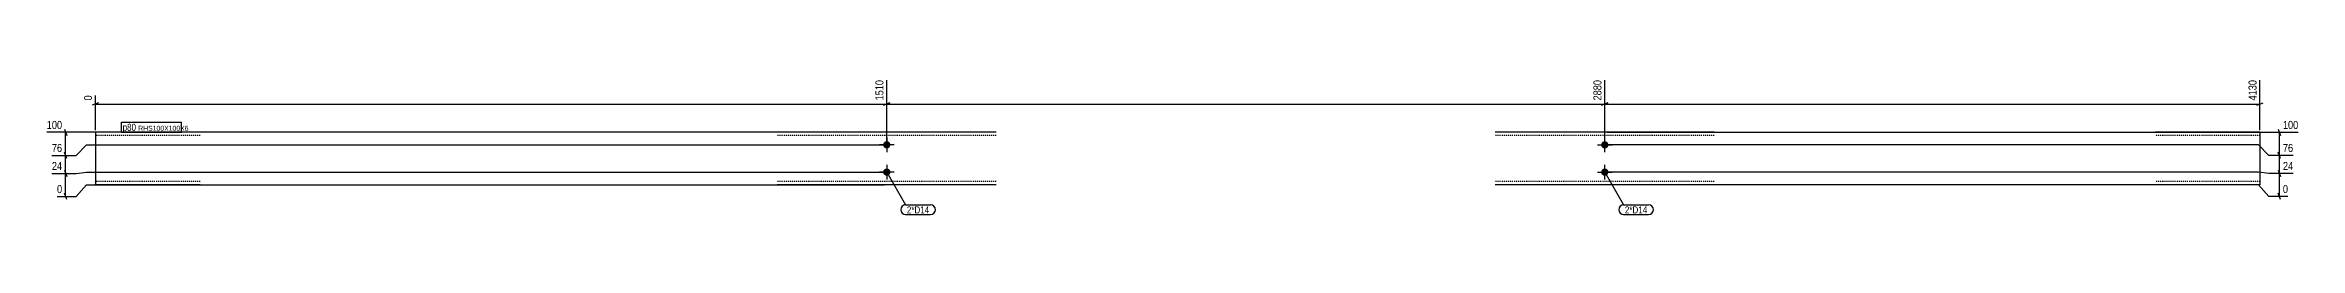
# Model space of a CAD drawing. Header units: millimetres. Extents: x 12 to 14915, y 12 to 272.
# Drawn here: x 10613 to 14915, y 12 to 272 of the extents above; entities that cross this region are included whole.
import ezdxf

# ---------------------------------------------------------------- set-up
doc = ezdxf.new("R2010")
doc.units = ezdxf.units.MM
doc.linetypes.add('DXK_LINE_DOT2', pattern=[3.9198, 1.9599, -1.9599])
for name, color, linetype in [('MÅLSÆTNING', 7, 'Continuous'), ('STÅL', 7, 'Continuous'), ('TEKST', 7, 'Continuous')]:
    doc.layers.add(name, color=color, linetype=linetype)
doc.styles.add('Arial Narrow', font='ARIALN.TTF', dxfattribs={"height": 0.2})

msp = doc.modelspace()

# ---------------------------------------------------------------- hatches: boundary and pattern name
at = {"layer": 'STÅL', "linetype": 'Continuous'}
for points in [[(12218.6, 138.2, -1), (12218.6, 152.2, -1)], [(13588.6, 152.2, -1), (13588.6, 138.2, -1)], [(12218.6, 86.2, -1), (12218.6, 100.2, -1)], [(13588.6, 100.2, -1), (13588.6, 86.2, -1)]]:
    msp.add_hatch(color=3, dxfattribs=at).paths.add_polyline_path(points)

# ---------------------------------------------------------------- linework, layer by layer
at = {"layer": 'MÅLSÆTNING', "color": 7, "linetype": 'Continuous'}
for p, q in [((12218.6, 149.2), (12218.6, 269)), ((12218.6, 149.2), (12218.6, 269)), ((13588.6, 149.2), (13588.6, 269)), ((13588.6, 149.2), (13588.6, 269)), ((14838.6, 173.2), (14838.6, 269)), ((10714.6, 225.6), (10702.6, 220.8)), ((10708.6, 173.2), (10708.6, 239.7)), ((10708.6, 223.2), (12218.6, 223.2)), ((12224.6, 225.6), (12212.6, 220.8)), ((12212.6, 220.8), (12224.6, 225.6)), ((12218.6, 223.2), (13588.6, 223.2)), ((13594.6, 225.6), (13582.6, 220.8)), ((13582.6, 220.8), (13594.6, 225.6)), ((13588.6, 223.2), (14838.6, 223.2)), ((14832.6, 220.8), (14844.6, 225.6)), ((14873.3, 175.2), (14878.1, 163.2)), ((10654.3, 119.2), (10649.5, 131.2)), ((10671.9, 125.2), (10691.9, 145.2)), ((10671.9, 125.2), (10691.9, 145.2)), ((10691.9, 145.2), (12214.6, 145.2)), ((10691.9, 145.2), (12214.6, 145.2)), ((13592.6, 169.2), (14911.7, 169.2)), ((14835.7, 145.2), (13592.6, 145.2)), ((14835.7, 145.2), (13592.6, 145.2)), ((14855.7, 125.2), (14835.7, 145.2)), ((14855.7, 125.2), (14835.7, 145.2)), ((14878.1, 119.2), (14873.3, 131.2)), ((14878.1, 119.2), (14873.3, 131.2)), ((14875.7, 125.2), (14875.7, 169.2)), ((10625.6, 125.2), (10671.9, 125.2)), ((10625.6, 90.8), (10671.9, 90.8)), ((10625.6, 90.8), (10671.9, 90.8)), ((10649.5, 96.8), (10654.3, 84.8)), ((10649.5, 96.8), (10654.3, 84.8)), ((10651.9, 90.8), (10651.9, 125.2)), ((10651.9, 46.8), (10651.9, 90.8)), ((10671.9, 90.8), (10691.9, 93.2)), ((10671.9, 90.8), (10691.9, 93.2)), ((10691.9, 93.2), (12214.6, 93.2)), ((10691.9, 93.2), (12214.6, 93.2)), ((14835.7, 93.2), (13592.6, 93.2)), ((14835.7, 93.2), (13592.6, 93.2)), ((14855.7, 90.8), (14835.7, 93.2)), ((14855.7, 90.8), (14835.7, 93.2)), ((14902, 125.2), (14855.7, 125.2)), ((14902, 125.2), (14855.7, 125.2)), ((14902, 90.8), (14855.7, 90.8)), ((14902, 90.8), (14855.7, 90.8)), ((14873.3, 96.8), (14878.1, 84.8)), ((14873.3, 96.8), (14878.1, 84.8)), ((14875.7, 90.8), (14875.7, 125.2)), ((14875.7, 46.8), (14875.7, 90.8)), ((10635.4, 46.8), (10671.9, 46.8)), ((10654.3, 40.8), (10649.5, 52.8)), ((10671.9, 46.8), (10691.9, 69.2)), ((10691.9, 69.2), (12214.6, 69.2)), ((14835.7, 69.2), (13592.6, 69.2)), ((14855.7, 46.8), (14835.7, 69.2)), ((14892.2, 46.8), (14855.7, 46.8)), ((14878.1, 40.8), (14873.3, 52.8))]:
    msp.add_line(p, q, dxfattribs=at)
at = {"layer": 'STÅL', "color": 2, "linetype": 'Continuous'}
for p, q in [((10908.6, 169.2), (10708.6, 169.2)), ((10708.6, 169.2), (10708.6, 70.1)), ((12427.6, 169.2), (12009.6, 169.2)), ((13797.6, 169.2), (13379.6, 169.2)), ((14838.6, 169.2), (14638.6, 169.2)), ((14838.6, 169.2), (14838.6, 69.2)), ((10708.6, 69.2), (10708.6, 70.1)), ((10908.6, 69.2), (10708.6, 69.2)), ((12427.6, 69.2), (12009.6, 69.2)), ((13797.6, 69.2), (13379.6, 69.2)), ((14838.6, 69.2), (14638.6, 69.2))]:
    msp.add_line(p, q, dxfattribs=at)
at = {"layer": 'STÅL', "color": 7, "linetype": 'DXK_LINE_DOT2'}
for p, q in [((10908.6, 163.2), (10708.6, 163.2)), ((12427.6, 163.2), (12009.6, 163.2)), ((13797.6, 163.2), (13379.6, 163.2)), ((14838.6, 163.2), (14638.6, 163.2)), ((10708.6, 75.2), (10708.6, 75.6)), ((10908.6, 75.2), (10708.6, 75.2)), ((12427.6, 75.2), (12009.6, 75.2)), ((13797.6, 75.2), (13379.6, 75.2)), ((14838.6, 75.2), (14638.6, 75.2)), ((14838.6, 75.2), (14838.6, 75.6))]:
    msp.add_line(p, q, dxfattribs=at)
at = {"layer": 'STÅL', "color": 3, "linetype": 'Continuous'}
for p, q in [((12232.6, 145.2), (12204.6, 145.2)), ((12218.6, 159.2), (12218.6, 131.2)), ((13574.6, 145.2), (13602.6, 145.2)), ((13588.6, 131.2), (13588.6, 159.2)), ((12232.6, 93.2), (12204.6, 93.2)), ((12218.6, 107.2), (12218.6, 79.2)), ((13574.6, 93.2), (13602.6, 93.2)), ((13588.6, 79.2), (13588.6, 107.2))]:
    msp.add_line(p, q, dxfattribs=at)

# ---------------------------------------------------------------- wipeouts: each hides what was drawn before it
at = {"color": 0}
for points in [[(12299.6, 14.4), (12299.6, 28.4), (12257, 28.4), (12257, 14.4)], [(13669.6, 14.4), (13669.6, 28.4), (13627, 28.4), (13627, 14.4)]]:
    msp.add_wipeout(points, dxfattribs=at).dxf.layer = 'TEKST'

# ---------------------------------------------------------------- next in the draw order: wipeouts: each hides what was drawn before it
at = {"color": 0, "linetype": 'Continuous'}
for points in [[(12215.4, 272.2), (12193, 272.2), (12193, 226.8), (12215.4, 226.8)], [(13585.4, 272.2), (13563, 272.2), (13563, 226.8), (13585.4, 226.8)], [(14835.4, 272.2), (14813, 272.2), (14813, 226.8), (14835.4, 226.8)], [(10705.4, 242.9), (10683, 242.9), (10683, 226.8), (10705.4, 226.8)], [(14914.9, 172.4), (14914.9, 194.8), (14879.3, 194.8), (14879.3, 172.4)], [(10648.3, 128.4), (10648.3, 150.8), (10622.4, 150.8), (10622.4, 128.4)], [(14905.2, 128.4), (14905.2, 150.8), (14879.3, 150.8), (14879.3, 128.4)], [(10648.3, 50), (10648.3, 72.4), (10632.2, 72.4), (10632.2, 50)], [(14895.4, 50), (14895.4, 72.4), (14879.3, 72.4), (14879.3, 50)]]:
    msp.add_wipeout(points, dxfattribs=at).dxf.layer = 'MÅLSÆTNING'
at = {"color": 0}
for points in [[(12299.6, 14.4), (12299.6, 28.4), (12257, 28.4), (12257, 14.4)], [(13669.6, 14.4), (13669.6, 28.4), (13627, 28.4), (13627, 14.4)]]:
    msp.add_wipeout(points, dxfattribs=at).dxf.layer = 'TEKST'

# ---------------------------------------------------------------- next in the draw order: linework, layer by layer
at = {"layer": 'MÅLSÆTNING', "color": 7, "linetype": 'Continuous'}
for p, q in [((10649.5, 175.2), (10654.3, 163.2)), ((12214.6, 169.2), (10615.9, 169.2)), ((10654.3, 119.2), (10649.5, 131.2)), ((10651.9, 125.2), (10651.9, 169.2)), ((10625.6, 125.2), (10671.9, 125.2))]:
    msp.add_line(p, q, dxfattribs=at)
at = {"layer": 'TEKST', "color": 7, "linetype": 'Continuous'}
for p, q in [((12218.6, 93.2), (12254.6, 30.8)), ((13588.6, 93.2), (13624.6, 30.8)), ((12254.6, 30.8), (12302, 30.8)), ((12254.6, 12), (12302, 12)), ((13624.6, 30.8), (13672, 30.8)), ((13624.6, 12), (13672, 12))]:
    msp.add_line(p, q, dxfattribs=at)
for centre, start, end in [((12254.6, 21.4), 90, 270), ((12302, 21.4), 270, 90), ((13624.6, 21.4), 90, 270), ((13672, 21.4), 270, 90)]:
    msp.add_arc(centre, 9.4, start, end, dxfattribs=at)

# ---------------------------------------------------------------- next in the draw order: texts
at = {"layer": 'MÅLSÆTNING', "color": 3, "linetype": 'Continuous', "style": 'Arial Narrow'}
for s, height, p in [('1510', 15.27, (12212.2, 230)), ('2880', 15.27, (13582.2, 230)), ('4130', 15.27, (14832.2, 230)), ('0', 15.3, (10702.2, 230))]:
    msp.add_text(s, height=height, rotation=90.0002, dxfattribs=at).set_placement(p)
for s, height, p in [('100', 15.27, (14882.5, 175.6)), ('76', 15.27, (10625.6, 131.6)), ('76', 15.27, (14882.5, 131.6)), ('0', 15.3, (10635.4, 53.2)), ('0', 15.3, (14882.5, 53.2))]:
    msp.add_text(s, height=height, dxfattribs=at).set_placement(p)
at = {"layer": 'TEKST', "color": 3, "style": 'Arial Narrow'}
for p in [(12257, 14.4), (13627, 14.4)]:
    msp.add_text('2*D14', height=13.36, dxfattribs=at).set_placement(p)

# ---------------------------------------------------------------- next in the draw order: wipeouts: each hides what was drawn before it
at = {"color": 0, "linetype": 'Continuous'}
for points in [[(10648.3, 172.4), (10648.3, 194.8), (10612.7, 194.8), (10612.7, 172.4)], [(10648.3, 94), (10648.3, 116.4), (10622.4, 116.4), (10622.4, 94)], [(14905.2, 94), (14905.2, 116.4), (14879.3, 116.4), (14879.3, 94)]]:
    msp.add_wipeout(points, dxfattribs=at).dxf.layer = 'MÅLSÆTNING'
at = {"color": 0}
msp.add_wipeout([(10786.2, 172), (10786.2, 186), (10760.6, 186), (10760.6, 172)], dxfattribs=at).dxf.layer = 'TEKST'

# ---------------------------------------------------------------- next in the draw order: texts
at = {"layer": 'MÅLSÆTNING', "color": 3, "linetype": 'Continuous', "style": 'Arial Narrow'}
for s, p in [('100', (10615.9, 175.6)), ('24', (10625.6, 97.2)), ('24', (14882.5, 97.2))]:
    msp.add_text(s, height=15.27, dxfattribs=at).set_placement(p)

# ---------------------------------------------------------------- next in the draw order: wipeouts: each hides what was drawn before it
at = {"color": 0}
msp.add_wipeout([(10786.2, 172), (10786.2, 186), (10760.6, 186), (10760.6, 172)], dxfattribs=at).dxf.layer = 'TEKST'

# ---------------------------------------------------------------- next in the draw order: linework, layer by layer
at = {"layer": 'TEKST', "color": 7, "linetype": 'Continuous'}
msp.add_line((10758.2, 169.6), (10758.2, 188.4), dxfattribs=at)

# ---------------------------------------------------------------- next in the draw order: wipeouts: each hides what was drawn before it
at = {"color": 0}
msp.add_wipeout([(10870.8, 172), (10870.8, 182), (10790.4, 182), (10790.4, 172)], dxfattribs=at).dxf.layer = 'TEKST'

# ---------------------------------------------------------------- next in the draw order: wipeouts: each hides what was drawn before it
msp.add_wipeout([(10870.8, 172), (10870.8, 182), (10790.4, 182), (10790.4, 172)], dxfattribs=at).dxf.layer = 'TEKST'

# ---------------------------------------------------------------- next in the draw order: linework, layer by layer
at = {"layer": 'TEKST', "color": 7, "linetype": 'Continuous'}
for p, q in [((10758.2, 188.4), (10873.2, 188.4)), ((10873.2, 169.6), (10873.2, 188.4)), ((10758.2, 169.6), (10873.2, 169.6))]:
    msp.add_line(p, q, dxfattribs=at)

# ---------------------------------------------------------------- next in the draw order: texts
at = {"layer": 'TEKST', "color": 3, "style": 'Arial Narrow'}
for s, height, p in [('p80', 13.36, (10760.6, 172)), ('RHS100X100X6', 9.544, (10790.4, 172))]:
    msp.add_text(s, height=height, dxfattribs=at).set_placement(p)

doc.saveas('drawing.dxf')
